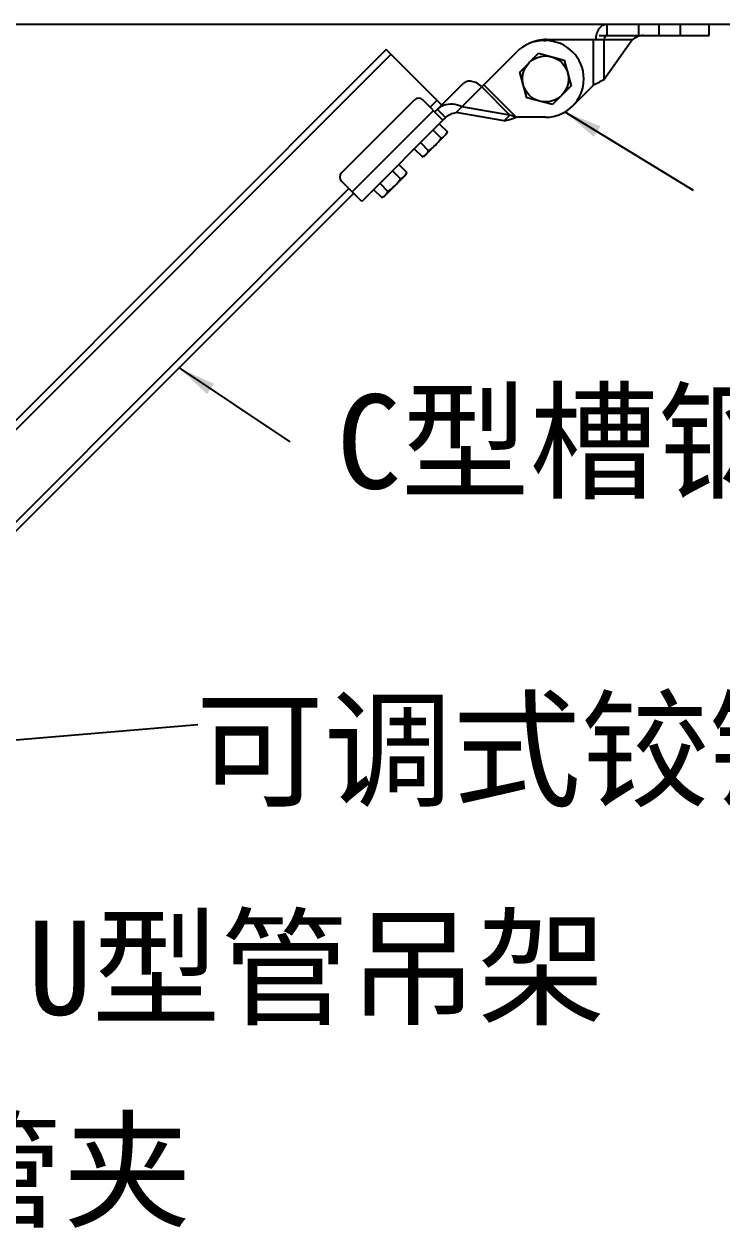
# Model space of a CAD drawing. Extents: x -191212 to 1245715665, y -234495 to 250873.
# Drawn here: x 181072 to 182304, y 129882 to 132005 of the extents above; entities that cross this region are included whole.
import ezdxf

# ---------------------------------------------------------------- set-up
doc = ezdxf.new("R2010")
doc.units = 0
doc.header["$LTSCALE"] = 500
doc.layers.get('0').update_dxf_attribs({"linetype": 'CONTINUOUS'})
doc.layers.add('BZ', color=141, linetype='CONTINUOUS')
doc.layers.add('PUB_TEXT', color=7, linetype='CONTINUOUS')
doc.styles.add('-宋体', font='', dxfattribs={"width": 0.8})
doc.styles.get("Standard").update_dxf_attribs({"font": 'tssdeng.shx', "width": 0.7, "bigfont": 'hztxt.shx'})
doc.styles.get('-宋体').set_extended_font_data('NSimSun')
doc.dimstyles.get("Standard").update_dxf_attribs({"dimscale": 100, "dimtxt": 3.5, "dimasz": 1, "dimexe": 2.5, "dimexo": 3, "dimgap": 1.5, "dimtad": 1, "dimdec": 0, "dimzin": 0, "dimdsep": 46, "dimtxsty": 'Standard', "dimblk": 'ARCHTICK', "dimcen": 0.09, "dimadec": 0, "dimazin": 0, "dimtfac": 1, "dimtdec": 0, "dimtix": 1, "dimtmove": 2, "dimatfit": 3, "dimfxl": 1, "dimtolj": 1, "dimtzin": 0, "dimarcsym": 0})

# ---------------------------------------------------------------- blocks, each defined once
blk = doc.blocks.new('_ArchTick')
at = {"color": 0, "linetype": 'ByBlock', "const_width": 0.4}
blk.add_lwpolyline([(-0.5, -0.5), (0.5, 0.5)], dxfattribs=at)
blk = doc.blocks.new('deeeeee')
at = {"linetype": 'Continuous'}
for p, q in [((-469351.6, -351770.5), (-469351.6, -351801)), ((-469351.6, -351770.5), (-469080.1, -351770.5)), ((-469267.6, -351770.5), (-469267.6, -351801)), ((-469213.7, -351770.5), (-469213.7, -351801)), ((-469156.4, -351801), (-469156.4, -351770.5)), ((-469080.1, -351801), (-469080.1, -351770.5)), ((-469372, -351801), (-469351.6, -351801)), ((-469351.6, -351801), (-469080.1, -351801)), ((-469937.3, -351838.2), (-471330.6, -353231.6)), ((-469789.9, -351985.6), (-469937.3, -351838.2)), ((-469519.1, -351814.3), (-469514.6, -351814.3)), ((-469511.5, -351811.2), (-469284, -351811.2)), ((-469387.6, -351932.6), (-469387.6, -351811.2)), ((-469284, -351811.2), (-469358.8, -351917)), ((-469358.8, -351917), (-469358.8, -351811.2)), ((-469924.7, -351850.8), (-471318.1, -353244.2)), ((-469751.8, -352004.9), (-469590.9, -351844.1)), ((-469582.6, -351897.7), (-469532.8, -351847.9)), ((-469532.8, -351847.9), (-469464.8, -351866.1)), ((-469464.8, -351866.1), (-469446.6, -351934.2)), ((-469564.4, -351965.7), (-469582.6, -351897.7)), ((-469807.9, -352003.5), (-469732.7, -351928.3)), ((-469683.6, -351936.8), (-469608.8, -352011.6)), ((-469592.7, -352017.6), (-469678.6, -351931.7)), ((-469446.6, -351934.2), (-469496.4, -351984)), ((-469387.6, -351932.6), (-469442.8, -351987.8)), ((-469496.4, -351984), (-469564.4, -351965.7)), ((-470055.9, -352165.3), (-469861.8, -351971.2)), ((-470027.1, -352215.6), (-469811.5, -352000)), ((-469787.4, -352024.1), (-469840.3, -351971.2)), ((-469802.5, -351973), (-469820.5, -351991)), ((-469779.7, -352018.4), (-469801.2, -351996.9)), ((-469608.8, -352011.6), (-469736.6, -351989.7)), ((-469779.7, -352018.4), (-470002, -352240.7)), ((-469624, -352026.9), (-469751.8, -352004.9)), ((-469624, -352026.9), (-469608.8, -352011.6)), ((-469514.6, -352017.6), (-469592.7, -352017.6)), ((-469835.2, -352120), (-469777.7, -352062.5)), ((-469812.9, -352051.6), (-469791.5, -352073)), ((-469796.3, -352035), (-469774.9, -352056.4)), ((-469777.7, -352062.5), (-469774.9, -352056.4)), ((-469846.1, -352084.8), (-469824.7, -352106.2)), ((-469862.7, -352101.4), (-469841.3, -352122.8)), ((-469835.2, -352120), (-469841.3, -352122.8)), ((-469920.7, -352159.4), (-469899.3, -352180.8)), ((-469904.1, -352142.8), (-469882.7, -352164.2)), ((-470002, -352240.7), (-470055.9, -352186.8)), ((-469943, -352227.8), (-469885.5, -352170.3)), ((-469885.5, -352170.3), (-469882.7, -352164.2)), ((-470036.1, -352206.6), (-470962.3, -353132.8)), ((-470023.5, -352219.2), (-470949.7, -353145.4)), ((-469970.5, -352209.2), (-469949.1, -352230.6)), ((-469953.9, -352192.6), (-469932.5, -352214)), ((-469943, -352227.8), (-469949.1, -352230.6))]:
    blk.add_line(p, q, dxfattribs=at)
blk.add_circle((-469514.6, -351915.9), 61, dxfattribs=at)
for centre, radius, start, end in [((-469519.1, -351915.9), 101.6, 90, 135), ((-469511.5, -351912.8), 101.6, 90, 117.0003), ((-469514.6, -351915.9), 101.6, 270, 90), ((-469851, -351982), 15.2, 45, 135), ((-470045.1, -352176), 15.2, 135, 225)]:
    blk.add_arc(centre, radius, start, end, dxfattribs=at)
for points, knots in [([(-469380.4, -351811.2), (-469380.4, -351805.9), (-469379, -351795.8), (-469373, -351782.4), (-469363.6, -351773), (-469355.4, -351770.5), (-469351.6, -351770.5)], [0, 0, 0, 0, 0.287969, 0.555344, 0.790533, 1, 1, 1, 1]), ([(-469358.8, -351811.2), (-469358.8, -351808.7), (-469357.9, -351804), (-469353.6, -351801), (-469351.6, -351801)], [0, 0, 0, 0, 0.55976, 1, 1, 1, 1]), ([(-469267.1, -351802.8), (-469268.8, -351803.2), (-469274.7, -351805.3), (-469280.2, -351808.4), (-469284, -351811.2)], [0, 0, 0, 0, 0.265236, 1, 1, 1, 1]), ([(-469683.6, -351936.8), (-469687.3, -351933.1), (-469695.5, -351926.8), (-469709.2, -351921.7), (-469722.5, -351921.6), (-469730, -351925.7), (-469732.7, -351928.3)], [0, 0, 0, 0, 0.287971, 0.555344, 0.790532, 1, 1, 1, 1]), ([(-469358.8, -351917), (-469363, -351919.9), (-469372.6, -351925.3), (-469382.4, -351930.1), (-469387.6, -351932.6)], [0, 0, 0, 0, 0.468219, 1, 1, 1, 1]), ([(-469785.1, -351986.5), (-469786.6, -351987), (-469792.5, -351989.7), (-469797.9, -351993.5), (-469801.2, -351996.9)], [0, 0, 0, 0, 0.252907, 1, 1, 1, 1]), ([(-469736.6, -351989.7), (-469744, -351986.1), (-469760.3, -351981.4), (-469777.4, -351983.5), (-469785.1, -351986.5)], [0, 0, 0, 0, 0.500769, 1, 1, 1, 1]), ([(-469779.7, -352018.4), (-469781.3, -352020), (-469782.9, -352021.9), (-469786.7, -352024.8), (-469787.4, -352024.1)], [0, 0, 0, 0, 0.693247, 1, 1, 1, 1]), ([(-469779.7, -352018.4), (-469775.8, -352014.6), (-469766.9, -352008.5), (-469756.7, -352005.7), (-469751.8, -352004.9)], [0, 0, 0, 0, 0.522516, 1, 1, 1, 1]), ([(-469624, -352026.9), (-469619, -352026), (-469608.5, -352023), (-469598.1, -352019.5), (-469592.7, -352017.6)], [0, 0, 0, 0, 0.468219, 1, 1, 1, 1]), ([(-469592.7, -352017.6), (-469594, -352017.1), (-469599.5, -352015.4), (-469604.9, -352013.4), (-469608.8, -352011.6)], [0, 0, 0, 0, 0.254643, 1, 1, 1, 1]), ([(-469781.6, -352066.3), (-469780.9, -352065.6), (-469778.2, -352062.7), (-469776.2, -352059.1), (-469774.9, -352056.4)], [0, 0, 0, 0, 0.246322, 1, 1, 1, 1]), ([(-469791.5, -352073), (-469790.6, -352072.6), (-469787, -352070.8), (-469783.7, -352068.4), (-469781.6, -352066.3)], [0, 0, 0, 0, 0.255699, 1, 1, 1, 1]), ([(-469841.3, -352122.8), (-469840.8, -352122.6), (-469838.8, -352121.6), (-469836.9, -352120.5), (-469835.5, -352119.5)], [0, 0, 0, 0, 0.253346, 1, 1, 1, 1]), ([(-469831.4, -352116.1), (-469830.7, -352115.4), (-469828, -352112.5), (-469826, -352108.9), (-469824.7, -352106.2)], [0, 0, 0, 0, 0.246322, 1, 1, 1, 1]), ([(-469899.3, -352180.8), (-469898.4, -352180.4), (-469894.8, -352178.6), (-469891.5, -352176.2), (-469889.4, -352174.1)], [0, 0, 0, 0, 0.255699, 1, 1, 1, 1]), ([(-469889.4, -352174.1), (-469888.7, -352173.4), (-469886, -352170.5), (-469884, -352167), (-469882.7, -352164.2)], [0, 0, 0, 0, 0.246322, 1, 1, 1, 1]), ([(-469939.2, -352223.9), (-469938.5, -352223.2), (-469935.8, -352220.3), (-469933.8, -352216.7), (-469932.5, -352214)], [0, 0, 0, 0, 0.246322, 1, 1, 1, 1]), ([(-469949.1, -352230.6), (-469948.6, -352230.4), (-469946.6, -352229.4), (-469944.7, -352228.3), (-469943.3, -352227.4)], [0, 0, 0, 0, 0.253346, 1, 1, 1, 1])]:
    blk.add_open_spline(points, degree=3, knots=knots, dxfattribs=at)
for points in [[(-469254.7, -351801), (-469258.9, -351801), (-469263.1, -351801.6), (-469267.1, -351802.8)], [(-469824.7, -352106.2), (-469818.2, -352101.7), (-469812, -352096.8), (-469806.5, -352091.2)], [(-469806.5, -352091.2), (-469800.9, -352085.7), (-469796, -352079.5), (-469791.5, -352073)], [(-469835.5, -352119.5), (-469834, -352118.5), (-469832.6, -352117.4), (-469831.4, -352116.1)], [(-469914.3, -352199), (-469908.7, -352193.5), (-469903.8, -352187.3), (-469899.3, -352180.8)], [(-469943.3, -352227.4), (-469941.8, -352226.3), (-469940.4, -352225.2), (-469939.2, -352223.9)], [(-469932.5, -352214), (-469926, -352209.5), (-469919.8, -352204.6), (-469914.3, -352199)]]:
    blk.add_open_spline(points, degree=3, dxfattribs=at)
at = {"layer": 'BZ'}
blk.add_line((-472547.5, -351770.5), (-468056.8, -351770.5), dxfattribs=at)
at = {"layer": 'PUB_TEXT', "style": '-宋体'}
for s, p in [('C型槽钢', (-470068.4, -353002.2)), ('可调式铰链A', (-470443.4, -353819.2)), ('U型管吊架', (-470888, -354397.4)), ('管夹', (-471135.1, -354934.8))]:
    blk.add_text(s, height=250, dxfattribs=at).set_placement(p)
for points in [[(-469462.9, -352003.4), (-469123.1, -352210.7)], [(-470486.6, -352682.3), (-470193, -352877.9)], [(-471157.3, -353688.6), (-470436.5, -353627.5)]]:
    blk.add_leader(points, dimstyle='Standard', override={"dimgap": 20, "dimtad": 0})

msp = doc.modelspace()

# ---------------------------------------------------------------- block references
at = {"layer": 'PUB_TEXT', "xscale": 0.6652800000000001, "yscale": 0.6652800000000001, "zscale": 0.6652800000000001}
msp.add_blockref('deeeeee', (494351.1, 366031.1), dxfattribs=at)

doc.saveas('drawing.dxf')
